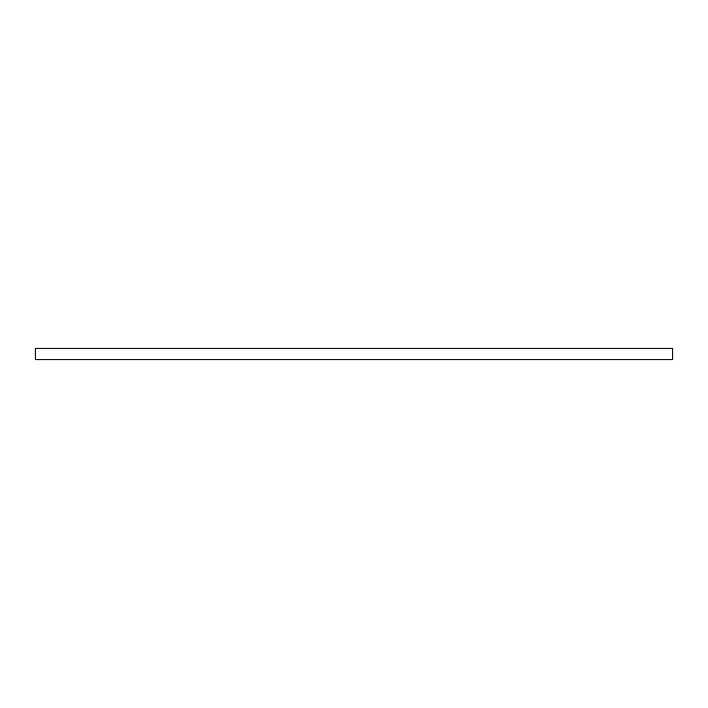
<?xml version="1.0" encoding="UTF-8"?>
<svg xmlns="http://www.w3.org/2000/svg" width="708" height="708" viewBox="0 0 708 708"><rect width="100%" height="100%" fill="white"/><g stroke="black" fill="none" stroke-linecap="round" stroke-linejoin="round"><path stroke-width="1.06" d="M672.6 348.424L35.4 348.424L35.4 359.576L672.6 359.576L672.6 348.424"/></g></svg>
